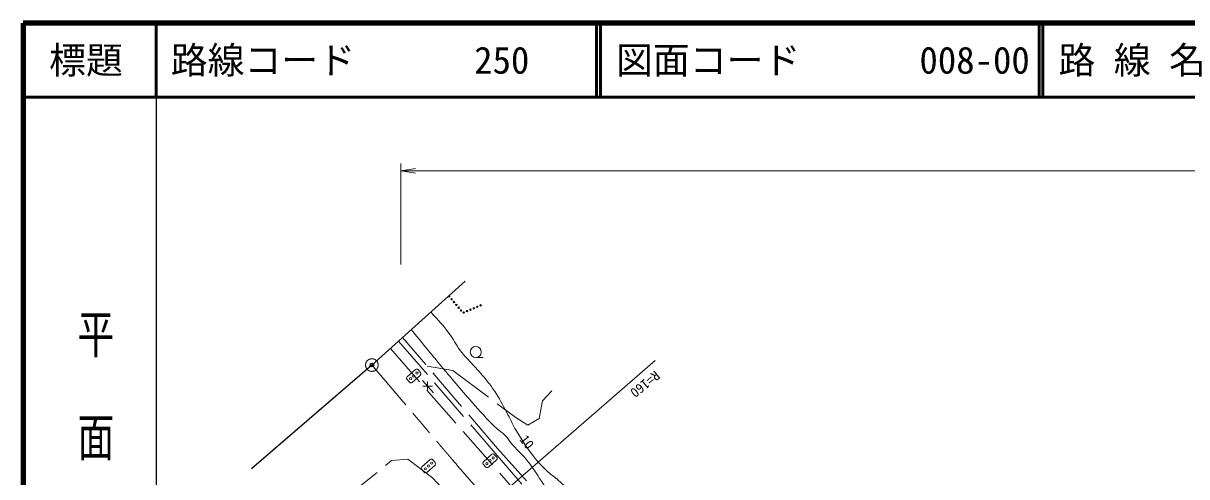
# Model space of a CAD drawing. Units: millimetres, scale not verified. Extents: x 40000 to 680000, y 20000 to 380000.
# Drawn here: x 40000 to 197765, y 318530 to 380000 of the extents above; entities that cross this region are included whole.
import ezdxf
from ezdxf.enums import TextEntityAlignment as Align

# ---------------------------------------------------------------- set-up
doc = ezdxf.new("R2010")
doc.units = ezdxf.units.MM
doc.header["$LTSCALE"] = 1000
doc.header["$PDMODE"] = 32
doc.header["$PDSIZE"] = 500
doc.linetypes.add('CHAIN', pattern=[18.5, 12, -1.5, 3.5, -1.5])
doc.linetypes.add('DASHED', pattern=[7.5, 6, -1.5])
for name, color, linetype, lineweight in [('M-BMK', 2, 'CHAIN', 13), ('M-BMK-OTRS', 5, 'Continuous', 25), ('M-STR-HTXT', 7, 'Continuous', 13), ('M-TTL', 2, 'Continuous', 140), ('M-TTL-BAND', 7, 'Continuous', 25), ('M-TTL-LINE', 7, 'Continuous', 50), ('M-WORK', 1, 'Continuous', 13)]:
    doc.layers.add(name, color=color, linetype=linetype, lineweight=lineweight)
doc.layers.add('M-OTRS', color=6, linetype='Continuous')
doc.layers.add('M-TTL-TXT', color=7, linetype='Continuous')
doc.styles.add('@ＭＳ ゴシック', font='')
doc.styles.add('ＭＳ ゴシック', font='')
doc.styles.get('@ＭＳ ゴシック').set_extended_font_data('@MS Gothic')
doc.styles.get('ＭＳ ゴシック').set_extended_font_data('MS Gothic')

# ---------------------------------------------------------------- blocks, each defined once
blk = doc.blocks.new('plus')
at = {"color": 0, "linetype": 'Continuous', "lineweight": -2}
for p, q in [((-1.25, 0), (1.25, 0)), ((0, -1.25), (0, 1.25))]:
    blk.add_line(p, q, dxfattribs=at)
blk = doc.blocks.new('open_arrow')
at = {"color": 0, "linetype": 'Continuous', "lineweight": -2}
blk.add_lwpolyline([(7.5, 1.25), (0, 0), (7.5, -1.25)], dxfattribs=at)

msp = doc.modelspace()

# ---------------------------------------------------------------- linework, layer by layer
at = {"layer": 'M-BMK'}
msp.add_circle((87271, 333669), 857, dxfattribs=at)
msp.add_open_spline([(162265, 269673), (157284, 272088), (155907, 272773), (151939, 274962), (147495, 277415), (145071, 278915), (140804, 281665), (136782, 284257), (134542, 285743), (130725, 288630), (127048, 291412), (125114, 293137), (121648, 296177), (117550, 299772), (115532, 302088), (111674, 305940), (111522, 306092), (111441, 306182), (111293, 306339), (101497, 316636), (98652, 320365), (87271, 333669)], degree=3, knots=[0, 0, 0, 0, 1, 1, 1, 2, 2, 2, 3, 3, 3, 4, 4, 4, 5, 5, 5, 6, 6, 6, 7, 7, 7, 7], dxfattribs=at)
at = {"layer": 'M-BMK-OTRS'}
for q in [(99915, 345052), (70953, 319584)]:
    msp.add_line((87271, 333669), q, dxfattribs=at)
at = {"layer": 'M-OTRS'}
msp.add_point((87271, 333669), dxfattribs=at)
at = {"layer": 'M-STR-HTXT'}
for p, q in [((91175, 347278), (91175, 361000)), ((91175, 360000), (545900, 360000)), ((125684, 334297), (103309, 314877))]:
    msp.add_line(p, q, dxfattribs=at)
at = {"layer": 'M-TTL'}
for p, q in [((40000, 380000), (40000, 20000)), ((680000, 380000), (40000, 380000))]:
    msp.add_line(p, q, dxfattribs=at)
at = {"layer": 'M-TTL-BAND'}
msp.add_line((58000, 370000), (58000, 20000), dxfattribs=at)
at = {"layer": 'M-TTL-LINE'}
for p, q in [((58000, 380000), (58000, 370000)), ((117750, 380000), (117750, 370000)), ((118250, 380000), (118250, 370000)), ((177750, 380000), (177750, 370000)), ((178250, 380000), (178250, 370000)), ((40000, 370000), (680000, 370000))]:
    msp.add_line(p, q, dxfattribs=at)
at = {"layer": 'M-WORK'}
for p, q in [((101359, 334682), (102359, 334682)), ((93175, 333064), (92057, 332064)), ((93861, 332672), (93528, 333045)), ((92037, 331711), (92370, 331339)), ((92723, 331319), (93842, 332319)), ((94113, 331571), (95628, 329919)), ((95177, 320855), (94059, 319855)), ((95863, 320463), (95530, 320835)), ((103521, 321569), (102403, 320569)), ((103069, 319824), (104188, 320824)), ((104207, 321177), (103874, 321550)), ((94039, 319502), (94372, 319129)), ((94725, 319110), (95843, 320110)), ((102383, 320216), (102716, 319844))]:
    msp.add_line(p, q, dxfattribs=at)
at = {"layer": 'M-WORK', "linetype": 'DASHED'}
for points in [[(90882, 336920), (103701, 322060), (113411, 310767), (128152, 296905), (142823, 286034), (152815, 280159), (167169, 272947), (182367, 267423), (194693, 264014)], [(167931, 273474), (156157, 279103), (149789, 282516), (135963, 291734), (125619, 299931), (118231, 306791), (104299, 322341), (91442, 337424)], [(89778, 335926), (114894, 307258), (126234, 296818), (142072, 285161), (156215, 276453), (172311, 269065), (189039, 263788), (206929, 260094), (225822, 258458), (244661, 258722), (249059, 258845)], [(94786, 333501), (98269, 332916), (106783, 326549), (108401, 325528), (109949, 326408), (110406, 328800), (111673, 330172)], [(85836, 296706), (82828, 311535), (83303, 315335), (89952, 320718), (92169, 320929), (95493, 318396), (109267, 303567), (122777, 290585), (135231, 281561), (150588, 271956), (164995, 265096), (183412, 258657), (200458, 254436), (216236, 252166), (231013, 251269), (247636, 251322), (256291, 251586), (256607, 249739), (257188, 227100)]]:
    msp.add_lwpolyline(points, dxfattribs=at)
at = {"layer": 'M-WORK'}
for centre, radius in [((97754, 342972), 100), ((98076, 342590), 100), ((98399, 342208), 100), ((98721, 341825), 100), ((99043, 341443), 100), ((99366, 341061), 100), ((99713, 340784), 100), ((100174, 340979), 100), ((100634, 341174), 100), ((101095, 341369), 100), ((101555, 341564), 100), ((102016, 341759), 100), ((101359, 335432), 750), ((92521, 331808), 150), ((92949, 332192), 150), ((93378, 332575), 150), ((95380, 320366), 150), ((102867, 320313), 150), ((103295, 320697), 150), ((103724, 321080), 150), ((94522, 319599), 150), ((94951, 319982), 150)]:
    msp.add_circle(centre, radius, dxfattribs=at)
for centre, start, end in [((93342, 332878), 41.80537, 131.80537), ((92224, 331878), 131.80537, 221.80537), ((92557, 331505), 221.80537, 311.80537), ((93675, 332505), 311.80537, 41.80537), ((95343, 320669), 41.80537, 131.80537), ((95677, 320296), 311.80537, 41.80537), ((102570, 320383), 131.80537, 221.80537), ((103688, 321383), 41.80537, 131.80537), ((104021, 321010), 311.80537, 41.80537), ((94225, 319669), 131.80537, 221.80537), ((94559, 319296), 221.80537, 311.80537), ((102903, 320010), 221.80537, 311.80537)]:
    msp.add_arc(centre, 250, start, end, dxfattribs=at)
for points, knots in [([(95244, 340847), (96472, 339548), (96871, 339164), (97747, 337953), (98372, 337089), (98587, 336511), (99230, 335661), (99861, 334828), (100321, 334450), (101013, 333667), (101817, 332757), (102295, 332270), (103053, 331322), (103501, 330762), (103720, 330422), (104109, 329820), (104811, 328736), (105108, 328070), (105727, 326936), (106177, 326112), (106343, 325604), (106830, 324801), (107816, 323173), (108377, 322252), (109597, 320791), (110918, 319208), (111979, 318629), (113467, 317202), (114893, 315834), (115483, 314825), (117079, 313660), (117639, 313252), (117976, 312994), (118651, 312839), (119331, 312683), (119747, 312570), (120433, 312699), (121032, 312811), (121339, 312996), (121887, 313262), (122979, 313791), (123323, 314228), (124327, 315185)], [0, 0, 0, 0, 1, 1, 1, 2, 2, 2, 3, 3, 3, 4, 4, 4, 5, 5, 5, 6, 6, 6, 7, 7, 7, 8, 8, 8, 9, 9, 9, 10, 10, 10, 11, 11, 11, 12, 12, 12, 13, 13, 13, 14, 14, 14, 14]), ([(92610, 338475), (94855, 335717), (95433, 335003), (97284, 332811), (98968, 330816), (99897, 329684), (101646, 327745), (102798, 326468), (103434, 325731), (104742, 324614), (104936, 324448), (105084, 324402), (105270, 324227), (105661, 323856), (105766, 323547), (106114, 323136), (106925, 322179), (107477, 321730), (108295, 320779), (108693, 320316), (108857, 320010), (109210, 319512), (110063, 318313), (110436, 317565), (111356, 316416), (112196, 315368), (112768, 314867), (113643, 313848), (114355, 313019), (114582, 312747), (115437, 311702)], [0, 0, 0, 0, 1, 1, 1, 2, 2, 2, 3, 3, 3, 4, 4, 4, 5, 5, 5, 6, 6, 6, 7, 7, 7, 8, 8, 8, 9, 9, 9, 10, 10, 10, 10])]:
    msp.add_open_spline(points, degree=3, knots=knots, dxfattribs=at)

# ---------------------------------------------------------------- block references
at = {"layer": 'M-STR-HTXT', "xscale": 267, "yscale": 267}
msp.add_blockref('open_arrow', (91175, 360000), dxfattribs=at)
at = {"layer": 'M-WORK', "xscale": 520, "yscale": 520}
msp.add_blockref('plus', (94822, 330798), dxfattribs=at)

# ---------------------------------------------------------------- texts
at = {"layer": 'M-STR-HTXT', "style": 'ＭＳ ゴシック'}
msp.add_text('R=160', height=1320, rotation=219.369, dxfattribs=at).set_placement((125392, 333318), align=Align.BOTTOM_LEFT)
at = {"layer": 'M-TTL-BAND', "style": '@ＭＳ ゴシック', "width": 1.4}
msp.add_text('平  面  図', height=3666, rotation=270, dxfattribs=at).set_placement((49777, 306475), align=Align.MIDDLE_RIGHT)
at = {"layer": 'M-TTL-TXT', "style": 'ＭＳ ゴシック'}
msp.add_text('標題', height=3666, dxfattribs=at).set_placement((48500, 375000), align=Align.MIDDLE_CENTER)
for s, p in [('路線コード', (60000, 375000)), ('図面コード', (120380, 375000)), ('路 線 名', (180380, 375000)), ('250', (101142, 375000)), ('008-00', (161521, 375000))]:
    msp.add_text(s, height=3666, dxfattribs=at).set_placement(p, align=Align.MIDDLE_LEFT)
at = {"layer": 'M-WORK', "style": 'ＭＳ ゴシック'}
msp.add_text('10', height=1320, rotation=307.405, dxfattribs=at).set_placement((106918, 323318), align=Align.BOTTOM_LEFT)

doc.saveas('drawing.dxf')
